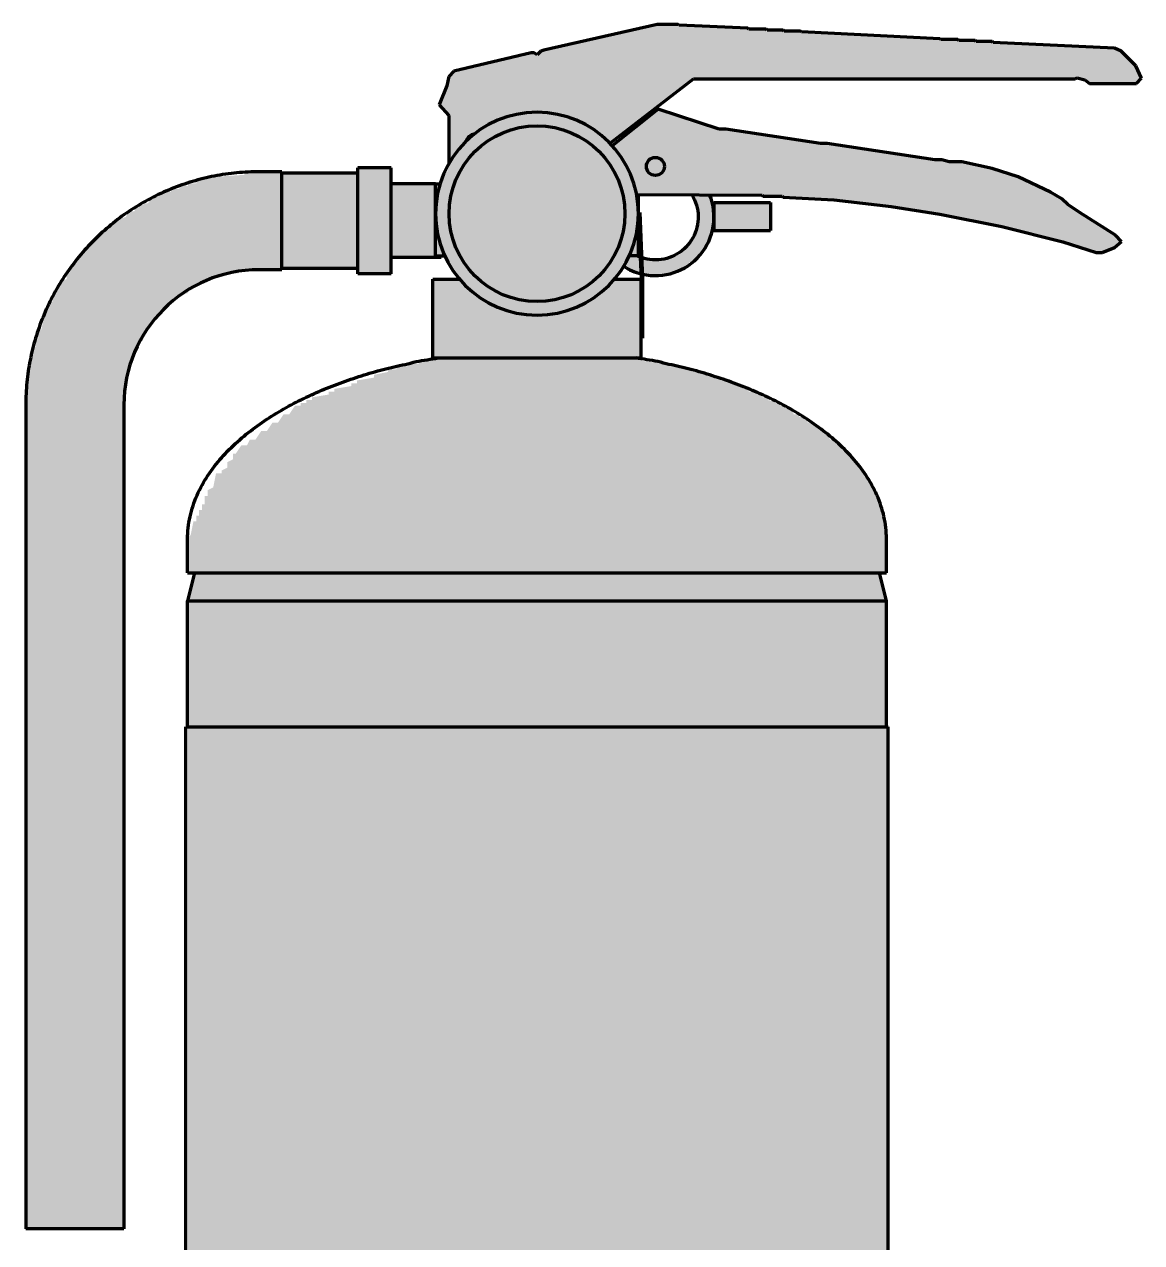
# Model space of a CAD drawing. Header units: millimetres. Extents: x 0 to 420, y 0 to 297.
# Drawn here: x 73.28 to 112.92, y 199.12 to 242.37 of the extents above; entities that cross this region are included whole.
import ezdxf

# ---------------------------------------------------------------- set-up
doc = ezdxf.new("R2010")
doc.units = ezdxf.units.MM
doc.layers.add('01-VISIBLE', color=7, linetype='CONTINUOUS', lineweight=70)
doc.layers.add('13-GRAFICA', color=30, linetype='CONTINUOUS', lineweight=18)

msp = doc.modelspace()

# ---------------------------------------------------------------- hatches: boundary and pattern name
at = {"layer": '13-GRAFICA', "true_color": 0xb21820}
h = msp.add_hatch(color=7, dxfattribs=at)
h.dxf.hatch_style = 1
h.paths.add_polyline_path([(88.378, 237.529), (88.378, 239.129), (87.978, 239.429), (87.978, 239.629), (88.078, 239.629), (88.078, 239.829), (88.178, 239.829), (88.278, 240.529), (88.378, 240.529), (88.478, 240.729), (89.278, 240.829), (89.278, 240.929), (89.678, 240.929), (89.678, 241.029), (90.078, 241.029), (90.078, 241.129), (90.478, 241.129), (90.478, 241.229), (90.978, 241.229), (90.978, 241.329), (91.578, 241.329), (91.578, 241.429), (91.778, 241.429), (91.778, 241.529), (92.278, 241.529), (92.278, 241.629), (92.678, 241.629), (92.678, 241.729), (93.078, 241.729), (93.078, 241.829), (93.578, 241.829), (93.578, 241.929), (93.978, 241.929), (93.978, 242.029), (94.478, 242.029), (94.478, 242.129), (94.878, 242.129), (94.878, 242.229), (95.378, 242.229), (95.378, 242.329), (97.878, 242.329), (97.878, 242.229), (99.578, 242.229), (99.578, 242.129), (101.278, 242.129), (101.278, 242.029), (103.378, 242.029), (103.378, 241.929), (105.478, 241.929), (105.478, 241.829), (107.078, 241.829), (107.078, 241.729), (108.678, 241.729), (108.678, 241.629), (112.078, 241.529), (112.078, 241.429), (112.278, 241.429), (112.278, 241.329), (112.778, 240.929), (112.778, 240.629), (112.878, 240.629), (112.878, 240.329), (112.778, 240.329), (112.778, 240.229), (111.078, 240.229), (110.978, 240.429), (96.978, 240.429), (96.978, 240.329), (96.778, 240.329), (96.578, 240.029), (96.378, 240.029), (96.078, 239.629), (95.878, 239.629), (95.678, 239.329), (95.478, 239.329), (95.178, 238.929), (94.978, 238.929), (94.778, 238.629), (94.578, 238.629), (94.578, 238.529), (94.478, 238.529), (94.278, 238.229), (94.078, 238.229), (94.078, 238.129), (93.978, 238.129), (93.678, 238.529), (93.478, 238.529), (93.378, 238.729), (93.178, 238.729), (93.078, 238.929), (92.778, 238.929), (92.778, 239.029), (92.478, 239.029), (92.478, 239.129), (92.078, 239.129), (92.078, 239.229), (90.878, 239.229), (90.878, 239.129), (90.478, 239.129), (90.478, 239.029), (89.878, 238.929), (89.878, 238.829), (89.678, 238.829), (89.578, 238.629), (89.378, 238.629), (89.278, 238.429), (89.078, 238.429), (88.978, 238.129), (88.478, 237.729), (88.478, 237.529)])
at = {"layer": '13-GRAFICA', "true_color": 0xffffff}
h = msp.add_hatch(color=7, dxfattribs=at)
h.dxf.hatch_style = 1
h.paths.add_polyline_path([(91.178, 232.129), (90.578, 232.129), (90.578, 232.229), (90.278, 232.229), (90.278, 232.329), (89.978, 232.329), (89.978, 232.429), (89.578, 232.529), (89.378, 232.829), (89.178, 232.829), (89.178, 232.929), (88.478, 233.529), (88.478, 233.729), (88.378, 233.729), (88.378, 233.929), (88.278, 233.929), (88.278, 234.129), (88.178, 234.129), (88.178, 234.329), (88.078, 234.329), (87.978, 235.029), (87.878, 235.029), (87.878, 236.229), (87.978, 236.229), (87.978, 236.629), (88.078, 236.629), (88.078, 236.929), (88.178, 236.929), (88.178, 237.129), (88.278, 237.129), (88.478, 237.729), (88.578, 237.729), (88.578, 237.829), (88.978, 238.129), (88.978, 238.329), (89.178, 238.329), (89.378, 238.629), (89.578, 238.629), (89.578, 238.729), (89.878, 238.829), (89.878, 238.929), (90.178, 238.929), (90.178, 239.029), (90.478, 239.029), (90.478, 239.129), (90.878, 239.129), (90.878, 239.229), (92.078, 239.229), (92.078, 239.129), (92.478, 239.129), (92.478, 239.029), (93.078, 238.929), (93.178, 238.729), (93.378, 238.729), (93.478, 238.529), (93.678, 238.529), (93.678, 238.429), (94.478, 237.729), (94.478, 237.529), (94.578, 237.529), (94.578, 237.329), (94.678, 237.329), (94.678, 237.129), (94.778, 237.129), (94.778, 236.929), (94.878, 236.929), (94.878, 236.529), (94.978, 236.529), (94.978, 236.129), (95.078, 236.129), (95.078, 235.129), (94.978, 235.129), (94.978, 234.729), (94.878, 234.729), (94.778, 234.129), (94.578, 234.029), (94.478, 233.629), (94.278, 233.529), (94.278, 233.329), (94.178, 233.329), (93.778, 232.829), (93.578, 232.829), (93.578, 232.729), (93.278, 232.629), (93.178, 232.429), (92.878, 232.429), (92.878, 232.329), (92.378, 232.229), (92.378, 232.129), (91.678, 232.129), (91.678, 232.029), (91.178, 232.029)])
at = {"layer": '13-GRAFICA', "true_color": 0xb21820}
h = msp.add_hatch(color=7, dxfattribs=at)
h.dxf.hatch_style = 1
h.paths.add_polyline_path([(95.578, 239.129), (95.678, 239.329), (95.978, 239.329), (95.978, 239.229), (95.978, 237.529), (95.878, 237.529), (95.878, 237.629), (95.478, 237.629), (95.478, 237.529), (95.378, 237.529), (95.378, 239.129)])
h = msp.add_hatch(color=7, dxfattribs=at)
h.dxf.hatch_style = 1
h.paths.add_polyline_path([(96.278, 239.229), (96.278, 239.129), (96.578, 239.129), (96.578, 239.029), (96.878, 239.029), (96.878, 238.929), (97.278, 238.929), (97.278, 238.829), (97.578, 238.829), (97.578, 238.729), (97.878, 238.729), (97.878, 238.629), (99.978, 238.429), (99.978, 238.329), (101.278, 238.229), (101.278, 238.129), (102.178, 238.129), (102.178, 238.029), (104.178, 237.829), (104.178, 237.729), (105.478, 237.629), (105.478, 237.529), (106.578, 237.529), (106.578, 237.429), (107.078, 237.429), (107.078, 237.329), (107.878, 237.229), (107.878, 237.129), (108.478, 237.029), (108.478, 236.929), (108.678, 236.929), (108.678, 236.829), (108.878, 236.829), (108.878, 236.729), (109.078, 236.729), (109.078, 236.629), (109.378, 236.629), (109.378, 236.529), (109.778, 236.429), (109.778, 236.329), (110.078, 236.229), (110.278, 235.929), (110.478, 235.929), (110.578, 235.729), (110.778, 235.729), (110.778, 235.629), (111.078, 235.529), (111.178, 235.329), (111.378, 235.329), (111.378, 235.229), (111.578, 235.229), (111.678, 235.029), (111.878, 235.029), (112.178, 234.629), (112.078, 234.629), (111.978, 234.429), (111.778, 234.429), (111.778, 234.329), (111.278, 234.229), (111.278, 234.329), (110.978, 234.329), (110.978, 234.429), (110.678, 234.429), (110.678, 234.529), (110.378, 234.529), (110.378, 234.629), (109.978, 234.629), (109.978, 234.729), (109.578, 234.729), (109.578, 234.829), (109.178, 234.829), (109.178, 234.929), (108.778, 234.929), (108.778, 235.029), (108.378, 235.029), (108.378, 235.129), (107.978, 235.129), (107.978, 235.229), (107.478, 235.229), (107.478, 235.329), (106.978, 235.329), (106.978, 235.429), (106.478, 235.429), (106.478, 235.529), (105.978, 235.529), (105.978, 235.629), (105.478, 235.629), (105.478, 235.729), (104.178, 235.829), (104.178, 235.929), (102.478, 236.029), (102.478, 236.129), (99.478, 236.229), (99.478, 236.329), (95.978, 236.329), (95.978, 237.129), (95.978, 237.529), (95.978, 239.229)])
h = msp.add_hatch(color=7, dxfattribs=at)
h.dxf.hatch_style = 1
h.paths.add_polyline_path([(94.678, 237.329), (94.578, 237.329), (94.478, 237.729), (94.178, 237.929), (94.178, 238.129), (94.278, 238.129), (94.378, 238.329), (94.578, 238.329), (94.878, 238.729), (95.078, 238.729), (95.378, 239.129), (95.378, 237.529), (95.378, 237.129), (95.378, 236.329), (94.978, 236.329), (94.878, 236.929), (94.778, 236.929), (94.778, 237.129), (94.678, 237.129)])
at = {"layer": '13-GRAFICA', "true_color": 0xd6d9de}
h = msp.add_hatch(color=7, dxfattribs=at)
h.dxf.hatch_style = 1
h.paths.add_polyline_path([(95.378, 237.129), (95.378, 237.529), (95.478, 237.529), (95.478, 237.629), (95.878, 237.629), (95.878, 237.529), (95.978, 237.529), (95.978, 237.129), (95.878, 237.129), (95.878, 237.029), (95.478, 237.029), (95.478, 237.129)])
at = {"layer": '13-GRAFICA', "true_color": 0x202020}
h = msp.add_hatch(color=7, dxfattribs=at)
h.dxf.hatch_style = 1
h.paths.add_polyline_path([(73.278, 199.629), (73.278, 228.829), (73.378, 228.829), (73.478, 230.629), (73.578, 230.629), (73.578, 230.929), (73.678, 230.929), (73.678, 231.229), (73.778, 231.229), (73.778, 231.529), (73.878, 231.529), (74.078, 232.429), (74.278, 232.529), (74.378, 232.929), (74.478, 232.929), (74.578, 233.229), (74.778, 233.329), (74.778, 233.529), (74.878, 233.529), (74.878, 233.729), (75.078, 233.829), (75.078, 234.029), (75.178, 234.029), (76.478, 235.429), (76.878, 235.529), (76.978, 235.729), (77.178, 235.729), (77.278, 235.929), (77.678, 236.029), (77.778, 236.229), (77.978, 236.229), (77.978, 236.329), (78.178, 236.329), (78.178, 236.429), (78.478, 236.429), (78.478, 236.529), (78.778, 236.529), (78.778, 236.629), (79.078, 236.629), (79.078, 236.729), (79.378, 236.729), (79.378, 236.829), (79.578, 236.829), (79.578, 236.929), (81.078, 237.029), (81.078, 237.129), (82.378, 237.129), (82.378, 233.629), (80.878, 233.629), (80.878, 233.529), (80.378, 233.529), (80.378, 233.429), (79.478, 233.229), (79.478, 233.129), (79.178, 233.029), (79.078, 232.829), (78.678, 232.729), (78.678, 232.629), (77.778, 231.829), (77.778, 231.629), (77.578, 231.529), (77.478, 231.129), (77.378, 231.129), (77.278, 230.829), (77.178, 230.829), (76.978, 229.929), (76.878, 229.929), (76.878, 229.029), (76.778, 229.029), (76.778, 199.629)])
at = {"layer": '13-GRAFICA', "true_color": 0xcba23e}
h = msp.add_hatch(color=7, dxfattribs=at)
h.dxf.hatch_style = 1
h.paths.add_polyline_path([(82.378, 233.729), (82.378, 237.129), (85.078, 237.129), (85.078, 237.329), (86.278, 237.329), (86.278, 233.529), (85.078, 233.529), (85.078, 233.729)])
at = {"layer": '13-GRAFICA', "true_color": 0xb21820}
h = msp.add_hatch(color=7, dxfattribs=at)
h.dxf.hatch_style = 1
h.paths.add_polyline_path([(95.378, 236.329), (95.378, 237.129), (95.478, 237.129), (95.478, 237.029), (95.878, 237.029), (95.878, 237.129), (95.978, 237.129), (95.978, 236.329)])
at = {"layer": '13-GRAFICA', "true_color": 0xcba23e}
h = msp.add_hatch(color=7, dxfattribs=at)
h.dxf.hatch_style = 1
h.paths.add_polyline_path([(86.278, 236.729), (88.078, 236.729), (88.078, 236.629), (87.978, 236.629), (87.978, 236.229), (87.878, 236.229), (87.878, 235.029), (87.978, 235.029), (87.978, 234.629), (88.078, 234.629), (88.178, 234.129), (86.278, 234.129)])
at = {"layer": '13-GRAFICA', "true_color": 0xd6d9de}
h = msp.add_hatch(color=7, dxfattribs=at)
h.dxf.hatch_style = 1
h.paths.add_polyline_path([(94.578, 233.729), (94.578, 234.029), (94.678, 234.029), (94.678, 234.129), (96.078, 234.029), (96.078, 234.129), (96.578, 234.229), (96.578, 234.329), (96.878, 234.529), (96.878, 234.729), (97.078, 234.829), (97.078, 235.129), (97.178, 235.129), (97.178, 235.929), (97.078, 235.929), (97.078, 236.229), (96.978, 236.229), (96.978, 236.329), (97.578, 236.329), (97.578, 236.229), (97.678, 236.229), (97.778, 235.429), (97.678, 235.429), (97.678, 234.829), (97.578, 234.829), (97.478, 234.429), (97.278, 234.329), (97.278, 234.129), (97.178, 234.129), (97.078, 233.929), (96.878, 233.929), (96.778, 233.729), (96.578, 233.729), (96.578, 233.629), (96.378, 233.629), (96.378, 233.529), (95.978, 233.529), (95.978, 233.429), (95.378, 233.429), (95.378, 233.529), (94.978, 233.529), (94.978, 233.629)])
at = {"layer": '13-GRAFICA', "true_color": 0xffd200}
h = msp.add_hatch(color=7, dxfattribs=at)
h.dxf.hatch_style = 1
h.paths.add_polyline_path([(97.778, 235.029), (97.778, 236.029), (99.778, 236.029), (99.778, 235.029)])
at = {"layer": '13-GRAFICA', "true_color": 0xc81e2d}
h = msp.add_hatch(color=7, dxfattribs=at)
h.dxf.hatch_style = 1
h.paths.add_polyline_path([(95.078, 234.429), (95.078, 235.329), (95.178, 235.329), (95.178, 234.429)])
at = {"layer": '13-GRAFICA', "true_color": 0xcba23e}
h = msp.add_hatch(color=7, dxfattribs=at)
h.dxf.hatch_style = 1
h.paths.add_polyline_path([(94.978, 235.129), (95.078, 235.129), (95.078, 234.129), (94.778, 234.129)])
at = {"layer": '13-GRAFICA', "true_color": 0xb21820}
h = msp.add_hatch(color=7, dxfattribs=at)
h.dxf.hatch_style = 1
h.paths.add_polyline_path([(87.778, 230.529), (87.778, 233.329), (88.778, 233.329), (88.778, 233.229), (88.878, 233.229), (89.178, 232.829), (89.378, 232.829), (89.578, 232.529), (89.778, 232.529), (89.778, 232.429), (89.978, 232.429), (89.978, 232.329), (90.278, 232.329), (90.278, 232.229), (90.578, 232.229), (90.578, 232.129), (91.178, 232.129), (91.178, 232.029), (92.378, 232.129), (92.378, 232.229), (92.678, 232.229), (92.678, 232.329), (92.878, 232.329), (92.878, 232.429), (93.178, 232.429), (93.278, 232.629), (93.478, 232.629), (93.578, 232.829), (93.778, 232.829), (94.178, 233.329), (95.178, 233.329), (95.178, 230.529)])
h = msp.add_hatch(color=7, dxfattribs=at)
h.dxf.hatch_style = 1
h.paths.add_polyline_path([(79.078, 222.929), (79.078, 224.229), (79.178, 224.229), (79.278, 224.729), (79.378, 224.729), (79.378, 224.929), (79.478, 224.929), (79.478, 225.129), (79.578, 225.129), (79.578, 225.329), (79.678, 225.329), (79.678, 225.629), (79.778, 225.629), (79.778, 225.829), (79.978, 225.929), (80.078, 226.429), (80.278, 226.429), (80.278, 226.529), (80.478, 226.629), (80.478, 226.829), (80.678, 226.929), (80.678, 227.129), (80.778, 227.129), (80.978, 227.429), (81.178, 227.429), (81.278, 227.629), (81.478, 227.629), (81.678, 227.929), (81.878, 227.929), (82.078, 228.229), (82.278, 228.229), (82.478, 228.529), (82.678, 228.529), (82.878, 228.829), (83.078, 228.829), (83.078, 228.929), (83.278, 228.929), (83.278, 229.029), (83.478, 229.029), (83.478, 229.129), (84.078, 229.229), (84.078, 229.329), (84.278, 229.329), (84.278, 229.429), (84.878, 229.529), (84.878, 229.629), (85.078, 229.629), (85.078, 229.729), (85.678, 229.829), (85.678, 229.929), (86.178, 230.029), (86.178, 230.129), (86.478, 230.129), (86.478, 230.229), (86.878, 230.229), (86.878, 230.329), (87.278, 230.329), (87.278, 230.429), (87.778, 230.429), (87.778, 230.529), (95.178, 230.529), (95.178, 230.429), (96.678, 230.229), (96.678, 230.129), (96.978, 230.129), (96.978, 230.029), (97.378, 230.029), (97.378, 229.929), (97.678, 229.929), (97.678, 229.829), (98.578, 229.629), (98.578, 229.529), (98.778, 229.529), (98.778, 229.429), (98.978, 229.429), (98.978, 229.329), (99.278, 229.329), (99.278, 229.229), (99.478, 229.229), (99.478, 229.129), (99.678, 229.129), (99.678, 229.029), (100.178, 228.929), (100.178, 228.829), (100.478, 228.729), (100.578, 228.529), (100.778, 228.529), (100.778, 228.429), (100.978, 228.429), (101.078, 228.229), (101.478, 228.129), (101.878, 227.629), (102.078, 227.629), (102.078, 227.529), (102.778, 226.929), (102.778, 226.729), (103.078, 226.529), (103.078, 226.329), (103.278, 226.229), (103.278, 226.029), (103.378, 226.029), (103.378, 225.829), (103.478, 225.829), (103.478, 225.629), (103.578, 225.629), (103.578, 225.329), (103.678, 225.329), (103.678, 225.029), (103.778, 225.029), (103.778, 224.429), (103.878, 224.429), (103.878, 222.929)])
h = msp.add_hatch(color=7, dxfattribs=at)
h.dxf.hatch_style = 1
h.paths.add_polyline_path([(79.078, 222.129), (79.178, 222.129), (79.278, 222.929), (103.578, 222.929), (103.578, 222.829), (103.678, 222.829), (103.678, 222.429), (103.778, 222.429), (103.778, 222.029), (103.878, 222.029), (103.878, 217.429), (79.078, 217.429)])
at = {"layer": '13-GRAFICA', "true_color": 0xffffff}
h = msp.add_hatch(color=7, dxfattribs=at)
h.dxf.hatch_style = 1
h.paths.add_polyline_path([(79.078, 217.429), (103.878, 217.429), (103.878, 191.929), (79.078, 191.929)])

# ---------------------------------------------------------------- linework, layer by layer
at = {"layer": '01-VISIBLE'}
for p, q in [((95.736, 242.371), (91.706, 241.457)), ((96.48, 242.371), (95.736, 242.371)), ((96.514, 242.337), (96.48, 242.371)), ((98.952, 242.235), (96.514, 242.337)), ((98.986, 242.203), (98.952, 242.235)), ((99.596, 242.203), (98.986, 242.203)), ((99.63, 242.169), (99.596, 242.203)), ((100.206, 242.169), (99.63, 242.169)), ((100.24, 242.135), (100.206, 242.169)), ((100.816, 242.135), (100.24, 242.135)), ((100.85, 242.101), (100.816, 242.135)), ((105.76, 241.863), (100.85, 242.101)), ((105.794, 241.829), (105.76, 241.863)), ((106.404, 241.829), (105.794, 241.829)), ((106.438, 241.795), (106.404, 241.829)), ((107.012, 241.795), (106.438, 241.795)), ((107.046, 241.761), (107.012, 241.795)), ((91.264, 241.355), (88.522, 240.711)), ((91.366, 241.355), (91.264, 241.355)), ((91.468, 241.287), (91.366, 241.355)), ((91.604, 241.423), (91.468, 241.287)), ((91.706, 241.457), (91.604, 241.423)), ((107.622, 241.761), (107.046, 241.761)), ((107.656, 241.727), (107.622, 241.761)), ((111.958, 241.525), (107.656, 241.727)), ((112.194, 241.423), (111.958, 241.525)), ((112.72, 240.899), (112.194, 241.423)), ((88.336, 240.525), (88.268, 240.187)), ((88.522, 240.711), (88.336, 240.525)), ((112.922, 240.457), (112.72, 240.899)), ((88.268, 240.187), (87.996, 239.509)), ((94.059, 238.148), (97.022, 240.441)), ((97.022, 240.441), (110.568, 240.441)), ((110.568, 240.441), (110.636, 240.475)), ((110.636, 240.475), (110.908, 240.407)), ((110.908, 240.407), (111.076, 240.271)), ((111.076, 240.271), (112.736, 240.271)), ((112.736, 240.271), (112.922, 240.457)), ((87.996, 239.509), (88.336, 239.137)), ((95.77, 239.357), (94.139, 238.063)), ((97.936, 238.647), (95.77, 239.357)), ((88.336, 239.137), (88.336, 237.424)), ((98.174, 238.647), (97.936, 238.647)), ((101.526, 238.139), (98.174, 238.647)), ((101.764, 238.139), (101.526, 238.139)), ((105.59, 237.563), (101.764, 238.139)), ((105.828, 237.563), (105.59, 237.563)), ((106.098, 237.495), (105.828, 237.563)), ((106.538, 237.495), (106.098, 237.495)), ((107.622, 237.257), (106.538, 237.495)), ((82.408, 237.139), (81.608, 237.139)), ((85.108, 237.089), (82.408, 237.089)), ((86.288, 237.279), (85.108, 237.279)), ((108.536, 236.953), (107.622, 237.257)), ((87.868, 236.709), (86.288, 236.709)), ((87.868, 234.149), (87.868, 236.709)), ((109.688, 236.411), (108.536, 236.953)), ((95.002, 236.334), (99.46, 236.309)), ((95.068, 234.149), (95.068, 236.334)), ((99.46, 236.309), (99.494, 236.275)), ((99.494, 236.275), (100.172, 236.275)), ((100.172, 236.275), (100.206, 236.241)), ((100.206, 236.241), (102, 236.139)), ((110.094, 236.173), (109.688, 236.411)), ((110.298, 235.971), (110.094, 236.173)), ((97.748, 236.049), (99.748, 236.049)), ((102, 236.139), (104.032, 235.903)), ((104.032, 235.903), (105.76, 235.631)), ((110.704, 235.699), (110.298, 235.971)), ((95.074, 235.689), (95.114, 235.691)), ((95.174, 233.329), (95.074, 235.689)), ((95.114, 235.691), (95.214, 233.33)), ((105.76, 235.631), (107.962, 235.191)), ((111.992, 234.887), (110.704, 235.699)), ((97.748, 235.049), (99.748, 235.049)), ((107.962, 235.191), (110.128, 234.649)), ((112.212, 234.667), (111.992, 234.887)), ((110.128, 234.649), (111.314, 234.277)), ((111.518, 234.277), (111.958, 234.447)), ((111.958, 234.447), (112.212, 234.667)), ((88.068, 234.089), (86.288, 234.089)), ((111.314, 234.277), (111.518, 234.277)), ((82.408, 233.659), (81.608, 233.659)), ((85.108, 233.709), (82.408, 233.709)), ((86.288, 233.519), (85.108, 233.519)), ((87.768, 230.529), (87.768, 233.329)), ((95.168, 231.329), (95.168, 233.329)), ((95.174, 231.229), (95.174, 233.329)), ((95.214, 233.33), (95.214, 231.229)), ((95.163, 230.929), (95.163, 231.329)), ((95.214, 231.229), (95.174, 231.229)), ((95.168, 230.529), (95.168, 230.929)), ((94.97, 230.529), (94.97, 230.529)), ((73.328, 228.859), (73.328, 199.609)), ((76.808, 228.859), (76.808, 199.609)), ((79.068, 222.901), (79.068, 224.101)), ((103.868, 222.901), (103.868, 224.101)), ((79.318, 222.901), (79.068, 221.901)), ((103.868, 221.901), (103.618, 222.901)), ((79.068, 217.427), (79.068, 221.901)), ((103.868, 217.427), (103.868, 221.901)), ((79.008, 191.964), (79.008, 217.427)), ((103.928, 191.964), (103.928, 217.427))]:
    msp.add_line(p, q, dxfattribs=at)
for points in [[(95.501, 237.602), (95.501, 237.602), (95.501, 237.602), (95.501, 237.602), (95.501, 237.602), (95.501, 237.602), (95.502, 237.602)], [(81.608, 237.139), (81.508, 237.138), (81.408, 237.137), (81.308, 237.134), (81.208, 237.129), (81.108, 237.124), (81.008, 237.117), (80.909, 237.109), (80.809, 237.1), (80.709, 237.09), (80.61, 237.079), (80.511, 237.066), (80.412, 237.052), (80.313, 237.037), (80.214, 237.021), (80.115, 237.003), (80.017, 236.985), (79.919, 236.965), (79.821, 236.944), (79.724, 236.922), (79.626, 236.898), (79.529, 236.874), (79.433, 236.848), (79.336, 236.821), (79.24, 236.793), (79.145, 236.764), (79.049, 236.734), (78.954, 236.702), (78.86, 236.67), (78.766, 236.636), (78.672, 236.601), (78.579, 236.565), (78.486, 236.528), (78.393, 236.489), (78.301, 236.45), (78.21, 236.41), (78.119, 236.368), (78.028, 236.325), (77.938, 236.281), (77.849, 236.237), (77.76, 236.191), (77.672, 236.144), (77.584, 236.095), (77.497, 236.046), (77.41, 235.996), (77.324, 235.945), (77.239, 235.893), (77.154, 235.839), (77.07, 235.785), (76.987, 235.73), (76.904, 235.673), (76.822, 235.616), (76.741, 235.558), (76.661, 235.498), (76.581, 235.438), (76.502, 235.377), (76.423, 235.315), (76.346, 235.252), (76.269, 235.188), (76.193, 235.123), (76.117, 235.057), (76.043, 234.99), (75.969, 234.922), (75.896, 234.854), (75.824, 234.784), (75.753, 234.714), (75.683, 234.643), (75.613, 234.571), (75.545, 234.498), (75.477, 234.424), (75.41, 234.35), (75.344, 234.274), (75.279, 234.198), (75.215, 234.121), (75.152, 234.044), (75.09, 233.965), (75.029, 233.886), (74.969, 233.806), (74.909, 233.726), (74.851, 233.645), (74.794, 233.563), (74.737, 233.48), (74.682, 233.397), (74.628, 233.313), (74.574, 233.228), (74.522, 233.143), (74.471, 233.057), (74.421, 232.97), (74.372, 232.883), (74.323, 232.795), (74.276, 232.707), (74.23, 232.618), (74.186, 232.529), (74.142, 232.439), (74.099, 232.348), (74.057, 232.257), (74.017, 232.166), (73.978, 232.074), (73.939, 231.981), (73.902, 231.888), (73.866, 231.795), (73.831, 231.701), (73.797, 231.607), (73.765, 231.513), (73.733, 231.418), (73.703, 231.322), (73.674, 231.227), (73.646, 231.131), (73.619, 231.034), (73.593, 230.938), (73.569, 230.841), (73.545, 230.743), (73.523, 230.646), (73.502, 230.548), (73.482, 230.45), (73.464, 230.352), (73.446, 230.253), (73.43, 230.154), (73.415, 230.055), (73.401, 229.956), (73.388, 229.857), (73.377, 229.758), (73.367, 229.658), (73.358, 229.558), (73.35, 229.459), (73.343, 229.359), (73.338, 229.259), (73.333, 229.159), (73.33, 229.059), (73.329, 228.959), (73.328, 228.859)], [(82.408, 233.659), (82.408, 233.761), (82.408, 233.864), (82.408, 233.966), (82.408, 234.068), (82.408, 234.171), (82.408, 234.273), (82.408, 234.375), (82.408, 234.478), (82.408, 234.58), (82.408, 234.683), (82.408, 234.785), (82.408, 234.887), (82.408, 234.99), (82.408, 235.092), (82.408, 235.194), (82.408, 235.297), (82.408, 235.399), (82.408, 235.501), (82.408, 235.604), (82.408, 235.706), (82.408, 235.808), (82.408, 235.911), (82.408, 236.013), (82.408, 236.115), (82.408, 236.218), (82.408, 236.32), (82.408, 236.423), (82.408, 236.525), (82.408, 236.627), (82.408, 236.73), (82.408, 236.832), (82.408, 236.934), (82.408, 237.037), (82.408, 237.139)], [(85.108, 233.519), (85.108, 233.621), (85.108, 233.722), (85.108, 233.824), (85.108, 233.925), (85.108, 234.027), (85.108, 234.129), (85.108, 234.23), (85.108, 234.332), (85.108, 234.434), (85.108, 234.535), (85.108, 234.637), (85.108, 234.738), (85.108, 234.84), (85.108, 234.942), (85.108, 235.043), (85.108, 235.145), (85.108, 235.247), (85.108, 235.348), (85.108, 235.45), (85.108, 235.551), (85.108, 235.653), (85.108, 235.755), (85.108, 235.856), (85.108, 235.958), (85.108, 236.06), (85.108, 236.161), (85.108, 236.263), (85.108, 236.364), (85.108, 236.466), (85.108, 236.568), (85.108, 236.669), (85.108, 236.771), (85.108, 236.873), (85.108, 236.974), (85.108, 237.076), (85.108, 237.177), (85.108, 237.279)], [(86.288, 233.519), (86.288, 233.621), (86.288, 233.722), (86.288, 233.824), (86.288, 233.925), (86.288, 234.027), (86.288, 234.129), (86.288, 234.23), (86.288, 234.332), (86.288, 234.434), (86.288, 234.535), (86.288, 234.637), (86.288, 234.738), (86.288, 234.84), (86.288, 234.942), (86.288, 235.043), (86.288, 235.145), (86.288, 235.247), (86.288, 235.348), (86.288, 235.45), (86.288, 235.551), (86.288, 235.653), (86.288, 235.755), (86.288, 235.856), (86.288, 235.958), (86.288, 236.06), (86.288, 236.161), (86.288, 236.263), (86.288, 236.364), (86.288, 236.466), (86.288, 236.568), (86.288, 236.669), (86.288, 236.771), (86.288, 236.873), (86.288, 236.974), (86.288, 237.076), (86.288, 237.177), (86.288, 237.279)], [(87.868, 236.709), (87.895, 236.709), (87.921, 236.709), (87.948, 236.709), (87.974, 236.709), (88.001, 236.709), (88.028, 236.709)], [(96.964, 236.323), (97.014, 236.236), (97.057, 236.145), (97.095, 236.052), (97.127, 235.957), (97.152, 235.859), (97.17, 235.761), (97.182, 235.661), (97.188, 235.561), (97.186, 235.46), (97.179, 235.36), (97.164, 235.261), (97.143, 235.162), (97.116, 235.066), (97.082, 234.971), (97.042, 234.879), (96.996, 234.79), (96.944, 234.703), (96.887, 234.621), (96.824, 234.542), (96.757, 234.468), (96.684, 234.399), (96.607, 234.334), (96.526, 234.274), (96.441, 234.221), (96.353, 234.172), (96.262, 234.13), (96.168, 234.094), (96.073, 234.064), (95.975, 234.04), (95.876, 234.023), (95.776, 234.013), (95.676, 234.009), (95.575, 234.012), (95.475, 234.021), (95.376, 234.037), (95.278, 234.06), (95.182, 234.089)], [(97.748, 236.049), (97.748, 235.949), (97.748, 235.849), (97.748, 235.749), (97.748, 235.649), (97.748, 235.549), (97.748, 235.449), (97.748, 235.349), (97.748, 235.249), (97.748, 235.149), (97.748, 235.049)], [(99.748, 236.049), (99.748, 235.949), (99.748, 235.849), (99.748, 235.749), (99.748, 235.649), (99.748, 235.549), (99.748, 235.449), (99.748, 235.349), (99.748, 235.249), (99.748, 235.149), (99.748, 235.049)], [(87.868, 234.149), (87.923, 234.149), (87.977, 234.149), (88.032, 234.149), (88.086, 234.149), (88.141, 234.149), (88.195, 234.149)], [(88.068, 234.089), (88.068, 234.099), (88.068, 234.109), (88.068, 234.119), (88.068, 234.129), (88.068, 234.139), (88.068, 234.149)], [(95.068, 234.149), (95.013, 234.149), (94.959, 234.149), (94.904, 234.149), (94.85, 234.149), (94.795, 234.149), (94.741, 234.149)], [(95.141, 234.103), (95.123, 234.11), (95.104, 234.118), (95.086, 234.125), (95.067, 234.133), (95.049, 234.141), (95.031, 234.149)], [(87.768, 233.329), (87.873, 233.329), (87.979, 233.329), (88.084, 233.329), (88.189, 233.329), (88.294, 233.329), (88.4, 233.329), (88.505, 233.329), (88.61, 233.329), (88.715, 233.329)], [(94.221, 233.329), (94.326, 233.329), (94.431, 233.329), (94.536, 233.329), (94.642, 233.329), (94.747, 233.329), (94.852, 233.329), (94.957, 233.329), (95.063, 233.329), (95.168, 233.329)], [(95.163, 231.329), (95.163, 231.329), (95.164, 231.329), (95.165, 231.329), (95.166, 231.329), (95.167, 231.329), (95.168, 231.329)], [(95.163, 230.929), (95.163, 230.929), (95.164, 230.929), (95.165, 230.929), (95.166, 230.929), (95.167, 230.929), (95.168, 230.929)], [(79.068, 224.101), (79.069, 224.202), (79.073, 224.302), (79.08, 224.402), (79.09, 224.501), (79.102, 224.601), (79.118, 224.7), (79.135, 224.798), (79.156, 224.897), (79.179, 224.994), (79.204, 225.091), (79.232, 225.187), (79.262, 225.283), (79.295, 225.378), (79.33, 225.471), (79.367, 225.564), (79.407, 225.657), (79.448, 225.748), (79.492, 225.838), (79.537, 225.927), (79.585, 226.015), (79.634, 226.103), (79.685, 226.189), (79.738, 226.274), (79.793, 226.358), (79.849, 226.441), (79.906, 226.523), (79.965, 226.604), (80.026, 226.684), (80.088, 226.762), (80.151, 226.84), (80.216, 226.917), (80.282, 226.992), (80.349, 227.067), (80.417, 227.14), (80.486, 227.213), (80.556, 227.284), (80.628, 227.354), (80.7, 227.424), (80.773, 227.492), (80.847, 227.56), (80.922, 227.626), (80.998, 227.691), (81.075, 227.756), (81.152, 227.82), (81.231, 227.882), (81.31, 227.944), (81.389, 228.005), (81.47, 228.064), (81.551, 228.123), (81.632, 228.181), (81.715, 228.239), (81.797, 228.295), (81.881, 228.351), (81.965, 228.405), (82.049, 228.459), (82.134, 228.512), (82.22, 228.565), (82.306, 228.616), (82.392, 228.667), (82.479, 228.717), (82.566, 228.766), (82.654, 228.814), (82.742, 228.862), (82.831, 228.909), (82.92, 228.955), (83.009, 229), (83.099, 229.045), (83.189, 229.089), (83.279, 229.133), (83.37, 229.175), (83.461, 229.217), (83.552, 229.258), (83.643, 229.299), (83.735, 229.339), (83.827, 229.379), (83.92, 229.417), (84.013, 229.456), (84.105, 229.493), (84.199, 229.53), (84.292, 229.566), (84.386, 229.601), (84.48, 229.636), (84.574, 229.67), (84.669, 229.704), (84.763, 229.737), (84.858, 229.769), (84.953, 229.801), (85.048, 229.833), (85.143, 229.864), (85.239, 229.895), (85.334, 229.925), (85.43, 229.955), (85.525, 229.984), (85.622, 230.013), (85.718, 230.04), (85.814, 230.067), (85.911, 230.093), (86.008, 230.118), (86.105, 230.142), (86.203, 230.166), (86.3, 230.189), (86.398, 230.212), (86.496, 230.234), (86.593, 230.256), (86.691, 230.278), (86.789, 230.3), (86.887, 230.323), (86.984, 230.346), (87.08, 230.375), (87.177, 230.398), (87.276, 230.416), (87.375, 230.433), (87.473, 230.449), (87.572, 230.466), (87.671, 230.482), (87.77, 230.497), (87.869, 230.513), (87.968, 230.529)], [(87.768, 230.529), (87.868, 230.529), (87.968, 230.529), (88.068, 230.529), (88.168, 230.529), (88.268, 230.529), (88.368, 230.529), (88.468, 230.529), (88.568, 230.529), (88.668, 230.529), (88.768, 230.529), (88.868, 230.529), (88.968, 230.529), (89.068, 230.529), (89.168, 230.529), (89.268, 230.529), (89.368, 230.529), (89.468, 230.529), (89.568, 230.529), (89.668, 230.529), (89.768, 230.529), (89.868, 230.529), (89.968, 230.529), (90.068, 230.529), (90.168, 230.529), (90.268, 230.529), (90.368, 230.529), (90.468, 230.529), (90.568, 230.529), (90.668, 230.529), (90.768, 230.529), (90.868, 230.529), (90.968, 230.529), (91.068, 230.529), (91.168, 230.529), (91.268, 230.529), (91.368, 230.529), (91.468, 230.529), (91.568, 230.529), (91.668, 230.529), (91.768, 230.529), (91.868, 230.529), (91.968, 230.529), (92.068, 230.529), (92.168, 230.529), (92.268, 230.529), (92.368, 230.529), (92.468, 230.529), (92.568, 230.529), (92.668, 230.529), (92.768, 230.529), (92.868, 230.529), (92.968, 230.529), (93.068, 230.529), (93.168, 230.529), (93.268, 230.529), (93.368, 230.529), (93.468, 230.529), (93.568, 230.529), (93.668, 230.529), (93.768, 230.529), (93.868, 230.529), (93.968, 230.529), (94.068, 230.529), (94.168, 230.529), (94.268, 230.529), (94.368, 230.529), (94.468, 230.529), (94.568, 230.529), (94.668, 230.529), (94.768, 230.529), (94.868, 230.529), (94.968, 230.529), (95.068, 230.529), (95.168, 230.529)], [(103.868, 224.101), (103.867, 224.202), (103.862, 224.302), (103.856, 224.402), (103.846, 224.501), (103.834, 224.601), (103.818, 224.7), (103.801, 224.798), (103.78, 224.896), (103.757, 224.994), (103.732, 225.091), (103.704, 225.187), (103.674, 225.283), (103.641, 225.377), (103.606, 225.471), (103.569, 225.564), (103.529, 225.656), (103.488, 225.747), (103.444, 225.838), (103.399, 225.927), (103.351, 226.015), (103.302, 226.102), (103.251, 226.189), (103.198, 226.274), (103.144, 226.358), (103.088, 226.441), (103.03, 226.523), (102.971, 226.604), (102.91, 226.683), (102.848, 226.762), (102.785, 226.84), (102.72, 226.916), (102.655, 226.992), (102.588, 227.066), (102.52, 227.14), (102.45, 227.212), (102.38, 227.284), (102.309, 227.354), (102.236, 227.423), (102.163, 227.492), (102.089, 227.559), (102.014, 227.626), (101.938, 227.691), (101.862, 227.755), (101.784, 227.819), (101.706, 227.882), (101.627, 227.943), (101.547, 228.004), (101.467, 228.064), (101.386, 228.123), (101.304, 228.181), (101.222, 228.238), (101.139, 228.295), (101.056, 228.35), (100.972, 228.405), (100.888, 228.459), (100.803, 228.512), (100.717, 228.564), (100.631, 228.616), (100.545, 228.666), (100.458, 228.716), (100.371, 228.765), (100.283, 228.814), (100.195, 228.861), (100.106, 228.908), (100.017, 228.954), (99.928, 229), (99.838, 229.045), (99.748, 229.089), (99.658, 229.132), (99.567, 229.175), (99.476, 229.217), (99.385, 229.258), (99.294, 229.299), (99.202, 229.339), (99.11, 229.378), (99.017, 229.417), (98.925, 229.455), (98.832, 229.492), (98.739, 229.529), (98.645, 229.565), (98.551, 229.601), (98.457, 229.635), (98.363, 229.67), (98.269, 229.703), (98.174, 229.736), (98.079, 229.769), (97.985, 229.801), (97.889, 229.832), (97.794, 229.863), (97.699, 229.894), (97.603, 229.925), (97.508, 229.954), (97.412, 229.984), (97.316, 230.012), (97.22, 230.04), (97.123, 230.067), (97.026, 230.093), (96.929, 230.118), (96.832, 230.142), (96.735, 230.166), (96.637, 230.189), (96.54, 230.211), (96.442, 230.234), (96.344, 230.256), (96.247, 230.278), (96.149, 230.3), (96.051, 230.322), (95.954, 230.345), (95.858, 230.374), (95.761, 230.398), (95.662, 230.416), (95.563, 230.433), (95.465, 230.449), (95.366, 230.465), (95.267, 230.481), (95.168, 230.497), (95.069, 230.513), (94.97, 230.529)], [(79.068, 222.901), (79.168, 222.901), (79.268, 222.901), (79.368, 222.901), (79.468, 222.901), (79.568, 222.901), (79.668, 222.901), (79.768, 222.901), (79.868, 222.901), (79.968, 222.901), (80.068, 222.901), (80.168, 222.901), (80.268, 222.901), (80.368, 222.901), (80.468, 222.901), (80.568, 222.901), (80.668, 222.901), (80.768, 222.901), (80.868, 222.901), (80.968, 222.901), (81.068, 222.901), (81.168, 222.901), (81.268, 222.901), (81.368, 222.901), (81.468, 222.901), (81.568, 222.901), (81.668, 222.901), (81.768, 222.901), (81.868, 222.901), (81.968, 222.901), (82.068, 222.901), (82.168, 222.901), (82.268, 222.901), (82.368, 222.901), (82.468, 222.901), (82.568, 222.901), (82.668, 222.901), (82.768, 222.901), (82.868, 222.901), (82.968, 222.901), (83.068, 222.901), (83.168, 222.901), (83.268, 222.901), (83.368, 222.901), (83.468, 222.901), (83.568, 222.901), (83.668, 222.901), (83.768, 222.901), (83.868, 222.901), (83.968, 222.901), (84.068, 222.901), (84.168, 222.901), (84.268, 222.901), (84.368, 222.901), (84.468, 222.901), (84.568, 222.901), (84.668, 222.901), (84.768, 222.901), (84.868, 222.901), (84.968, 222.901), (85.068, 222.901), (85.168, 222.901), (85.268, 222.901), (85.368, 222.901), (85.468, 222.901), (85.568, 222.901), (85.668, 222.901), (85.768, 222.901), (85.868, 222.901), (85.968, 222.901), (86.068, 222.901), (86.168, 222.901), (86.268, 222.901), (86.368, 222.901), (86.468, 222.901), (86.568, 222.901), (86.668, 222.901), (86.768, 222.901), (86.868, 222.901), (86.968, 222.901), (87.068, 222.901), (87.168, 222.901), (87.268, 222.901), (87.368, 222.901), (87.468, 222.901), (87.568, 222.901), (87.668, 222.901), (87.768, 222.901), (87.868, 222.901), (87.968, 222.901), (88.068, 222.901), (88.168, 222.901), (88.268, 222.901), (88.368, 222.901), (88.468, 222.901), (88.568, 222.901), (88.668, 222.901), (88.768, 222.901), (88.868, 222.901), (88.968, 222.901), (89.068, 222.901), (89.168, 222.901), (89.268, 222.901), (89.368, 222.901), (89.468, 222.901), (89.568, 222.901), (89.668, 222.901), (89.768, 222.901), (89.868, 222.901), (89.968, 222.901), (90.068, 222.901), (90.168, 222.901), (90.268, 222.901), (90.368, 222.901), (90.468, 222.901), (90.568, 222.901), (90.668, 222.901), (90.768, 222.901), (90.868, 222.901), (90.968, 222.901), (91.068, 222.901), (91.168, 222.901), (91.268, 222.901), (91.368, 222.901), (91.468, 222.901), (91.568, 222.901), (91.668, 222.901), (91.768, 222.901), (91.868, 222.901), (91.968, 222.901), (92.068, 222.901), (92.168, 222.901), (92.268, 222.901), (92.368, 222.901), (92.468, 222.901), (92.568, 222.901), (92.668, 222.901), (92.768, 222.901), (92.868, 222.901), (92.968, 222.901), (93.068, 222.901), (93.168, 222.901), (93.268, 222.901), (93.368, 222.901), (93.468, 222.901), (93.568, 222.901), (93.668, 222.901), (93.768, 222.901), (93.868, 222.901), (93.968, 222.901), (94.068, 222.901), (94.168, 222.901), (94.268, 222.901), (94.368, 222.901), (94.468, 222.901), (94.568, 222.901), (94.668, 222.901), (94.768, 222.901), (94.868, 222.901), (94.968, 222.901), (95.068, 222.901), (95.168, 222.901), (95.268, 222.901), (95.368, 222.901), (95.468, 222.901), (95.568, 222.901), (95.668, 222.901), (95.768, 222.901), (95.868, 222.901), (95.968, 222.901), (96.068, 222.901), (96.168, 222.901), (96.268, 222.901), (96.368, 222.901), (96.468, 222.901), (96.568, 222.901), (96.668, 222.901), (96.768, 222.901), (96.868, 222.901), (96.968, 222.901), (97.068, 222.901), (97.168, 222.901), (97.268, 222.901), (97.368, 222.901), (97.468, 222.901), (97.568, 222.901), (97.668, 222.901), (97.768, 222.901), (97.868, 222.901), (97.968, 222.901), (98.068, 222.901), (98.168, 222.901), (98.268, 222.901), (98.368, 222.901), (98.468, 222.901), (98.568, 222.901), (98.668, 222.901), (98.768, 222.901), (98.868, 222.901), (98.968, 222.901), (99.068, 222.901), (99.168, 222.901), (99.268, 222.901), (99.368, 222.901), (99.468, 222.901), (99.568, 222.901), (99.668, 222.901), (99.768, 222.901), (99.868, 222.901), (99.968, 222.901), (100.068, 222.901), (100.168, 222.901), (100.268, 222.901), (100.368, 222.901), (100.468, 222.901), (100.568, 222.901), (100.668, 222.901), (100.768, 222.901), (100.868, 222.901), (100.968, 222.901), (101.068, 222.901), (101.168, 222.901), (101.268, 222.901), (101.368, 222.901), (101.468, 222.901), (101.568, 222.901), (101.668, 222.901), (101.768, 222.901), (101.868, 222.901), (101.968, 222.901), (102.068, 222.901), (102.168, 222.901), (102.268, 222.901), (102.368, 222.901), (102.468, 222.901), (102.568, 222.901), (102.668, 222.901), (102.768, 222.901), (102.868, 222.901), (102.968, 222.901), (103.068, 222.901), (103.168, 222.901), (103.268, 222.901), (103.368, 222.901), (103.468, 222.901), (103.568, 222.901), (103.668, 222.901), (103.768, 222.901), (103.868, 222.901)], [(79.068, 221.901), (79.168, 221.901), (79.268, 221.901), (79.368, 221.901), (79.468, 221.901), (79.568, 221.901), (79.668, 221.901), (79.768, 221.901), (79.868, 221.901), (79.968, 221.901), (80.068, 221.901), (80.168, 221.901), (80.268, 221.901), (80.368, 221.901), (80.468, 221.901), (80.568, 221.901), (80.668, 221.901), (80.768, 221.901), (80.868, 221.901), (80.968, 221.901), (81.068, 221.901), (81.168, 221.901), (81.268, 221.901), (81.368, 221.901), (81.468, 221.901), (81.568, 221.901), (81.668, 221.901), (81.768, 221.901), (81.868, 221.901), (81.968, 221.901), (82.068, 221.901), (82.168, 221.901), (82.268, 221.901), (82.368, 221.901), (82.468, 221.901), (82.568, 221.901), (82.668, 221.901), (82.768, 221.901), (82.868, 221.901), (82.968, 221.901), (83.068, 221.901), (83.168, 221.901), (83.268, 221.901), (83.368, 221.901), (83.468, 221.901), (83.568, 221.901), (83.668, 221.901), (83.768, 221.901), (83.868, 221.901), (83.968, 221.901), (84.068, 221.901), (84.168, 221.901), (84.268, 221.901), (84.368, 221.901), (84.468, 221.901), (84.568, 221.901), (84.668, 221.901), (84.768, 221.901), (84.868, 221.901), (84.968, 221.901), (85.068, 221.901), (85.168, 221.901), (85.268, 221.901), (85.368, 221.901), (85.468, 221.901), (85.568, 221.901), (85.668, 221.901), (85.768, 221.901), (85.868, 221.901), (85.968, 221.901), (86.068, 221.901), (86.168, 221.901), (86.268, 221.901), (86.368, 221.901), (86.468, 221.901), (86.568, 221.901), (86.668, 221.901), (86.768, 221.901), (86.868, 221.901), (86.968, 221.901), (87.068, 221.901), (87.168, 221.901), (87.268, 221.901), (87.368, 221.901), (87.468, 221.901), (87.568, 221.901), (87.668, 221.901), (87.768, 221.901), (87.868, 221.901), (87.968, 221.901), (88.068, 221.901), (88.168, 221.901), (88.268, 221.901), (88.368, 221.901), (88.468, 221.901), (88.568, 221.901), (88.668, 221.901), (88.768, 221.901), (88.868, 221.901), (88.968, 221.901), (89.068, 221.901), (89.168, 221.901), (89.268, 221.901), (89.368, 221.901), (89.468, 221.901), (89.568, 221.901), (89.668, 221.901), (89.768, 221.901), (89.868, 221.901), (89.968, 221.901), (90.068, 221.901), (90.168, 221.901), (90.268, 221.901), (90.368, 221.901), (90.468, 221.901), (90.568, 221.901), (90.668, 221.901), (90.768, 221.901), (90.868, 221.901), (90.968, 221.901), (91.068, 221.901), (91.168, 221.901), (91.268, 221.901), (91.368, 221.901), (91.468, 221.901), (91.568, 221.901), (91.668, 221.901), (91.768, 221.901), (91.868, 221.901), (91.968, 221.901), (92.068, 221.901), (92.168, 221.901), (92.268, 221.901), (92.368, 221.901), (92.468, 221.901), (92.568, 221.901), (92.668, 221.901), (92.768, 221.901), (92.868, 221.901), (92.968, 221.901), (93.068, 221.901), (93.168, 221.901), (93.268, 221.901), (93.368, 221.901), (93.468, 221.901), (93.568, 221.901), (93.668, 221.901), (93.768, 221.901), (93.868, 221.901), (93.968, 221.901), (94.068, 221.901), (94.168, 221.901), (94.268, 221.901), (94.368, 221.901), (94.468, 221.901), (94.568, 221.901), (94.668, 221.901), (94.768, 221.901), (94.868, 221.901), (94.968, 221.901), (95.068, 221.901), (95.168, 221.901), (95.268, 221.901), (95.368, 221.901), (95.468, 221.901), (95.568, 221.901), (95.668, 221.901), (95.768, 221.901), (95.868, 221.901), (95.968, 221.901), (96.068, 221.901), (96.168, 221.901), (96.268, 221.901), (96.368, 221.901), (96.468, 221.901), (96.568, 221.901), (96.668, 221.901), (96.768, 221.901), (96.868, 221.901), (96.968, 221.901), (97.068, 221.901), (97.168, 221.901), (97.268, 221.901), (97.368, 221.901), (97.468, 221.901), (97.568, 221.901), (97.668, 221.901), (97.768, 221.901), (97.868, 221.901), (97.968, 221.901), (98.068, 221.901), (98.168, 221.901), (98.268, 221.901), (98.368, 221.901), (98.468, 221.901), (98.568, 221.901), (98.668, 221.901), (98.768, 221.901), (98.868, 221.901), (98.968, 221.901), (99.068, 221.901), (99.168, 221.901), (99.268, 221.901), (99.368, 221.901), (99.468, 221.901), (99.568, 221.901), (99.668, 221.901), (99.768, 221.901), (99.868, 221.901), (99.968, 221.901), (100.068, 221.901), (100.168, 221.901), (100.268, 221.901), (100.368, 221.901), (100.468, 221.901), (100.568, 221.901), (100.668, 221.901), (100.768, 221.901), (100.868, 221.901), (100.968, 221.901), (101.068, 221.901), (101.168, 221.901), (101.268, 221.901), (101.368, 221.901), (101.468, 221.901), (101.568, 221.901), (101.668, 221.901), (101.768, 221.901), (101.868, 221.901), (101.968, 221.901), (102.068, 221.901), (102.168, 221.901), (102.268, 221.901), (102.368, 221.901), (102.468, 221.901), (102.568, 221.901), (102.668, 221.901), (102.768, 221.901), (102.868, 221.901), (102.968, 221.901), (103.068, 221.901), (103.168, 221.901), (103.268, 221.901), (103.368, 221.901), (103.468, 221.901), (103.568, 221.901), (103.668, 221.901), (103.768, 221.901), (103.868, 221.901)], [(79.008, 217.427), (79.108, 217.427), (79.208, 217.427), (79.308, 217.427), (79.408, 217.427), (79.508, 217.427), (79.608, 217.427), (79.709, 217.427), (79.809, 217.427), (79.909, 217.427), (80.009, 217.427), (80.109, 217.427), (80.209, 217.427), (80.309, 217.427), (80.409, 217.427), (80.509, 217.427), (80.609, 217.427), (80.709, 217.427), (80.809, 217.427), (80.91, 217.427), (81.01, 217.427), (81.11, 217.427), (81.21, 217.427), (81.31, 217.427), (81.41, 217.427), (81.51, 217.427), (81.61, 217.427), (81.71, 217.427), (81.81, 217.427), (81.91, 217.427), (82.01, 217.427), (82.11, 217.427), (82.211, 217.427), (82.311, 217.427), (82.411, 217.427), (82.511, 217.427), (82.611, 217.427), (82.711, 217.427), (82.811, 217.427), (82.911, 217.427), (83.011, 217.427), (83.111, 217.427), (83.211, 217.427), (83.311, 217.427), (83.412, 217.427), (83.512, 217.427), (83.612, 217.427), (83.712, 217.427), (83.812, 217.427), (83.912, 217.427), (84.012, 217.427), (84.112, 217.427), (84.212, 217.427), (84.312, 217.427), (84.412, 217.427), (84.512, 217.427), (84.612, 217.427), (84.713, 217.427), (84.813, 217.427), (84.913, 217.427), (85.013, 217.427), (85.113, 217.427), (85.213, 217.427), (85.313, 217.427), (85.413, 217.427), (85.513, 217.427), (85.613, 217.427), (85.713, 217.427), (85.813, 217.427), (85.914, 217.427), (86.014, 217.427), (86.114, 217.427), (86.214, 217.427), (86.314, 217.427), (86.414, 217.427), (86.514, 217.427), (86.614, 217.427), (86.714, 217.427), (86.814, 217.427), (86.914, 217.427), (87.014, 217.427), (87.115, 217.427), (87.215, 217.427), (87.315, 217.427), (87.415, 217.427), (87.515, 217.427), (87.615, 217.427), (87.715, 217.427), (87.815, 217.427), (87.915, 217.427), (88.015, 217.427), (88.115, 217.427), (88.215, 217.427), (88.315, 217.427), (88.416, 217.427), (88.516, 217.427), (88.616, 217.427), (88.716, 217.427), (88.816, 217.427), (88.916, 217.427), (89.016, 217.427), (89.116, 217.427), (89.216, 217.427), (89.316, 217.427), (89.416, 217.427), (89.516, 217.427), (89.617, 217.427), (89.717, 217.427), (89.817, 217.427), (89.917, 217.427), (90.017, 217.427), (90.117, 217.427), (90.217, 217.427), (90.317, 217.427), (90.417, 217.427), (90.517, 217.427), (90.617, 217.427), (90.717, 217.427), (90.817, 217.427), (90.918, 217.427), (91.018, 217.427), (91.118, 217.427), (91.218, 217.427), (91.318, 217.427), (91.418, 217.427), (91.518, 217.427), (91.618, 217.427), (91.718, 217.427), (91.818, 217.427), (91.918, 217.427), (92.018, 217.427), (92.119, 217.427), (92.219, 217.427), (92.319, 217.427), (92.419, 217.427), (92.519, 217.427), (92.619, 217.427), (92.719, 217.427), (92.819, 217.427), (92.919, 217.427), (93.019, 217.427), (93.119, 217.427), (93.219, 217.427), (93.319, 217.427), (93.42, 217.427), (93.52, 217.427), (93.62, 217.427), (93.72, 217.427), (93.82, 217.427), (93.92, 217.427), (94.02, 217.427), (94.12, 217.427), (94.22, 217.427), (94.32, 217.427), (94.42, 217.427), (94.52, 217.427), (94.621, 217.427), (94.721, 217.427), (94.821, 217.427), (94.921, 217.427), (95.021, 217.427), (95.121, 217.427), (95.221, 217.427), (95.321, 217.427), (95.421, 217.427), (95.521, 217.427), (95.621, 217.427), (95.721, 217.427), (95.821, 217.427), (95.922, 217.427), (96.022, 217.427), (96.122, 217.427), (96.222, 217.427), (96.322, 217.427), (96.422, 217.427), (96.522, 217.427), (96.622, 217.427), (96.722, 217.427), (96.822, 217.427), (96.922, 217.427), (97.022, 217.427), (97.123, 217.427), (97.223, 217.427), (97.323, 217.427), (97.423, 217.427), (97.523, 217.427), (97.623, 217.427), (97.723, 217.427), (97.823, 217.427), (97.923, 217.427), (98.023, 217.427), (98.123, 217.427), (98.223, 217.427), (98.324, 217.427), (98.424, 217.427), (98.524, 217.427), (98.624, 217.427), (98.724, 217.427), (98.824, 217.427), (98.924, 217.427), (99.024, 217.427), (99.124, 217.427), (99.224, 217.427), (99.324, 217.427), (99.424, 217.427), (99.524, 217.427), (99.625, 217.427), (99.725, 217.427), (99.825, 217.427), (99.925, 217.427), (100.025, 217.427), (100.125, 217.427), (100.225, 217.427), (100.325, 217.427), (100.425, 217.427), (100.525, 217.427), (100.625, 217.427), (100.725, 217.427), (100.826, 217.427), (100.926, 217.427), (101.026, 217.427), (101.126, 217.427), (101.226, 217.427), (101.326, 217.427), (101.426, 217.427), (101.526, 217.427), (101.626, 217.427), (101.726, 217.427), (101.826, 217.427), (101.926, 217.427), (102.026, 217.427), (102.127, 217.427), (102.227, 217.427), (102.327, 217.427), (102.427, 217.427), (102.527, 217.427), (102.627, 217.427), (102.727, 217.427), (102.827, 217.427), (102.927, 217.427), (103.027, 217.427), (103.127, 217.427), (103.227, 217.427), (103.328, 217.427), (103.428, 217.427), (103.528, 217.427), (103.628, 217.427), (103.728, 217.427), (103.828, 217.427), (103.928, 217.427)], [(76.808, 199.609), (76.706, 199.609), (76.603, 199.609), (76.501, 199.609), (76.399, 199.609), (76.296, 199.609), (76.194, 199.609), (76.092, 199.609), (75.989, 199.609), (75.887, 199.609), (75.784, 199.609), (75.682, 199.609), (75.58, 199.609), (75.477, 199.609), (75.375, 199.609), (75.273, 199.609), (75.17, 199.609), (75.068, 199.609), (74.966, 199.609), (74.863, 199.609), (74.761, 199.609), (74.659, 199.609), (74.556, 199.609), (74.454, 199.609), (74.352, 199.609), (74.249, 199.609), (74.147, 199.609), (74.044, 199.609), (73.942, 199.609), (73.84, 199.609), (73.737, 199.609), (73.635, 199.609), (73.533, 199.609), (73.43, 199.609), (73.328, 199.609)]]:
    msp.add_lwpolyline(points, dxfattribs=at)
for centre, radius in [((91.468, 235.649), 3.12), ((95.668, 237.329), 0.32)]:
    msp.add_circle(centre, radius, dxfattribs=at)
for centre, radius, start, end in [((91.468, 235.649), 3.6, 90, -90), ((91.468, 235.649), 3.6, -90, 90), ((89.322, 238.087), 0.4, 101.3815, 161.3289), ((95.668, 235.529), 2.08, -102.8119, 22.3378), ((81.608, 228.859), 4.8, 90, 180), ((95.668, 235.529), 2.08, -122.7069, -103.9571)]:
    msp.add_arc(centre, radius, start, end, dxfattribs=at)

doc.saveas('drawing.dxf')
